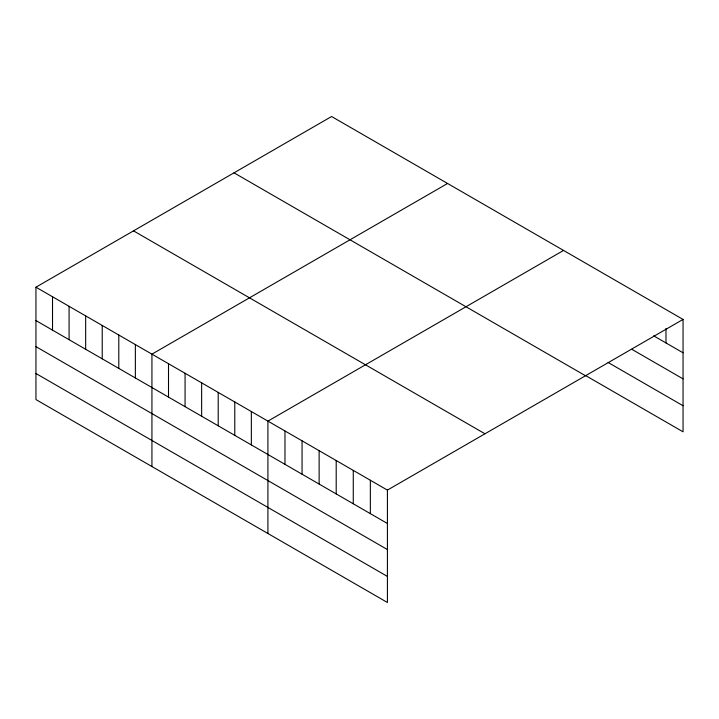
<?xml version="1.0" encoding="UTF-8"?>
<svg xmlns="http://www.w3.org/2000/svg" width="719" height="719" viewBox="0 0 719 719"><rect width="100%" height="100%" fill="white"/><g stroke="black" fill="none" stroke-linecap="round" stroke-linejoin="round"><path stroke-width="1.08" d="M35.95 287.187L387.415 490.106L387.415 602.495L35.95 399.575L35.95 287.187L331.585 116.505L683.05 319.425L683.05 431.813L585.365 375.417M447.569 183.471L151.934 354.152L151.934 466.541M563.552 250.428L267.917 421.118L267.917 533.498M387.415 490.106L683.05 319.425M653.652 335.827L683.05 352.795M631.839 349.308L683.05 378.877M608.13 362.484L683.05 405.741M234.026 172.83L585.491 375.749M133.509 230.862L484.974 433.782M35.95 320.566L387.415 523.486M35.95 346.639L387.415 549.559M35.95 373.503L387.415 576.422M665.983 328.484L665.983 342.945M370.348 480.247L370.348 513.627M353.272 470.397L353.272 503.767M336.204 460.537L336.204 493.917M319.128 450.678L319.128 484.058M302.061 440.828L302.061 474.198M284.985 430.969L284.985 464.348M251.344 411.547L251.344 444.926M234.78 401.984L234.78 435.355M218.208 392.412L218.208 425.792M201.644 382.85L201.644 416.229M185.071 373.287L185.071 406.657M168.507 363.715L168.507 397.095M135.361 344.59L135.361 377.96M118.797 335.018L118.797 368.398M102.224 325.455L102.224 358.826M85.66 315.884L85.66 349.263M69.087 306.321L69.087 339.701M52.523 296.758L52.523 330.129"/></g></svg>
